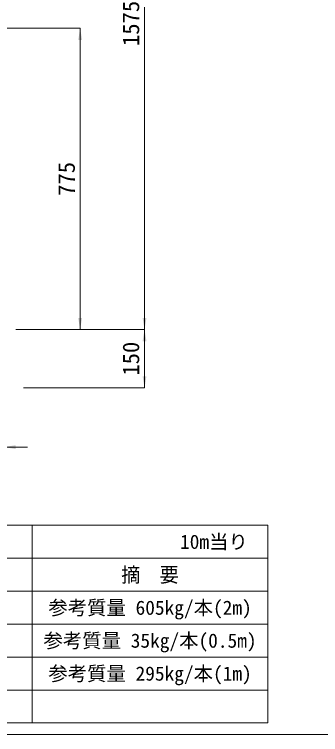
# Model space of a CAD drawing. Units: millimetres at full size. Extents: x 187207 to 255567, y 882048 to 905686.
# Drawn here: x 209066 to 209853, y 888948 to 890801 of the extents above; entities that cross this region are included whole.
import ezdxf
from ezdxf.enums import TextEntityAlignment as Align

# ---------------------------------------------------------------- set-up
doc = ezdxf.new("R2010")
doc.units = ezdxf.units.MM
doc.header["$LTSCALE"] = 20
for name, color, linetype, lineweight in [('Defpoints_3', 8, 'Continuous', 0), ('図枠', 5, 'Continuous', 13), ('寸法・材料表', 7, 'Continuous', 13), ('寸法線', 7, 'Continuous', 13)]:
    doc.layers.add(name, color=color, linetype=linetype, lineweight=lineweight)
doc.styles.add('ＭＳ ゴシック', font='')
doc.styles.add('ＭＳ Ｐゴシック', font='')
doc.styles.get('ＭＳ ゴシック').set_extended_font_data('MS Gothic')
doc.styles.get('ＭＳ Ｐゴシック').set_extended_font_data('MS PGothic')

# ---------------------------------------------------------------- blocks, each defined once
blk = doc.blocks.new('filled_arrow')
at = {"color": 0, "linetype": 'Continuous', "lineweight": -2}
blk.add_solid([(7.5, 1.25), (0, 0), (7.5, -1.25)], dxfattribs=at)

msp = doc.modelspace()

# ---------------------------------------------------------------- linework, layer by layer
at = {"layer": 'Defpoints_3'}
for p, q in [((207777.92, 889487.01), (209716.83, 889487.01)), ((209111.83, 889487.01), (209111.83, 889401.83)), ((209716.83, 889487.01), (209716.83, 889401.83))]:
    msp.add_line(p, q, dxfattribs=at)
at = {"layer": '図枠'}
msp.add_line((194897.37, 888948.33), (214497.37, 888948.33), dxfattribs=at)
at = {"layer": '寸法・材料表'}
for p, q in [((207777.92, 889401.83), (209716.83, 889401.83)), ((209111.83, 889401.83), (209111.83, 888978.33)), ((209716.83, 889401.83), (209716.83, 888978.33)), ((207777.92, 889317.13), (209716.83, 889317.13)), ((207777.92, 889232.43), (209716.83, 889232.43)), ((207777.92, 889147.73), (209716.83, 889147.73)), ((207777.92, 889063.03), (209716.83, 889063.03)), ((207777.92, 888978.33), (209716.83, 888978.33))]:
    msp.add_line(p, q, dxfattribs=at)
at = {"layer": '寸法線'}
for p, q in [((209400.22, 889990.37), (209400.22, 891565.37)), ((208989.37, 890765.37), (209234.84, 890765.37)), ((209234.84, 890765.37), (209234.84, 889990.37)), ((209069.19, 889990.37), (209400.22, 889990.37)), ((209069.4, 889990.37), (209234.84, 889990.37)), ((209089.37, 889990.37), (209400.22, 889990.37)), ((209400.22, 889990.37), (209400.22, 889840.37)), ((209089.37, 889840.37), (209400.22, 889840.37)), ((208879.37, 889687.9), (209099.37, 889687.9))]:
    msp.add_line(p, q, dxfattribs=at)

# ---------------------------------------------------------------- block references
at = {"layer": '寸法線', "xscale": 4, "yscale": 4}
for p, rotation in [((209234.84, 890765.37), 270), ((209234.84, 889990.37), 90), ((209400.22, 889990.37), 90), ((209400.22, 889990.37), 270), ((209400.22, 889840.37), 90)]:
    msp.add_blockref('filled_arrow', p, dxfattribs=dict(at, rotation=rotation))
msp.add_blockref('filled_arrow', (209039.37, 889687.9), dxfattribs=at)

# ---------------------------------------------------------------- texts
at = {"layer": '寸法・材料表', "style": 'ＭＳ ゴシック'}
msp.add_text('10m当り\u3000', height=36.55, dxfattribs=at).set_placement((209715.66, 889444.42), align=Align.MIDDLE_RIGHT)
at = {"layer": '寸法・材料表', "style": 'ＭＳ Ｐゴシック', "width": 0.95}
msp.add_text('摘\u3000要', height=38.1, dxfattribs=at).set_placement((209414.33, 889359.48), align=Align.MIDDLE_CENTER)
at = {"layer": '寸法・材料表', "style": 'ＭＳ ゴシック'}
for s, p in [('参考質量 605kg/本(2m)', (209414.33, 889274.78)), ('参考質量 35kg/本(0.5m)', (209414.33, 889190.08)), ('参考質量 295kg/本(1m)', (209414.33, 889105.38))]:
    msp.add_text(s, height=36.55, dxfattribs=at).set_placement(p, align=Align.MIDDLE_CENTER)
at = {"layer": '寸法線', "style": 'ＭＳ ゴシック'}
for s, p in [('1575', (209365.22, 890777.87)), ('775', (209199.84, 890377.87)), ('150', (209365.22, 889915.37))]:
    msp.add_text(s, height=42.72, rotation=90, dxfattribs=at).set_placement(p, align=Align.MIDDLE_CENTER)

doc.saveas('drawing.dxf')
